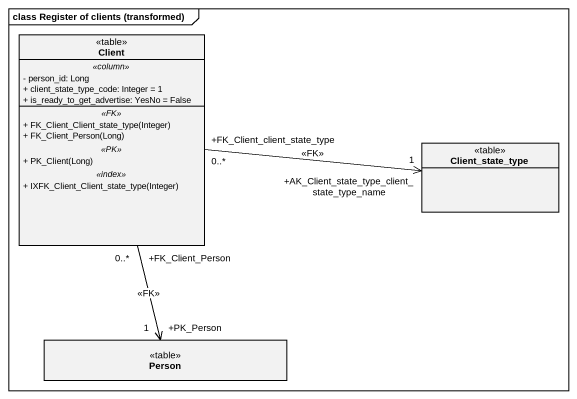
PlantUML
@startuml
mainframe class Register of clients (transformed)
hide circle
hide empty members
skinparam classAttributeIconSize 0
class Client <<table>> {
  .. <<column>> ..
  - person_id: Long
  + client_state_type_code: Integer = 1
  + is_ready_to_get_advertise: YesNo = False
  .. <<FK>> ..
  + FK_Client_Client_state_type(Integer)
  + FK_Client_Person(Long)
  .. <<PK>> ..
  + PK_Client(Long)
  .. <<index>> ..
  + IXFK_Client_Client_state_type(Integer)
}
class Client_state_type <<table>>
class "Person" as Person_ <<table>>
Client "+FK_Client_client_state_type\n0..*" -right-> "+AK_Client_state_type_client_state_type_name\n1" Client_state_type : <<FK>>
Client "+FK_Client_Person\n0..*" --> "+PK_Person\n1" Person_ : <<FK>>
@enduml
